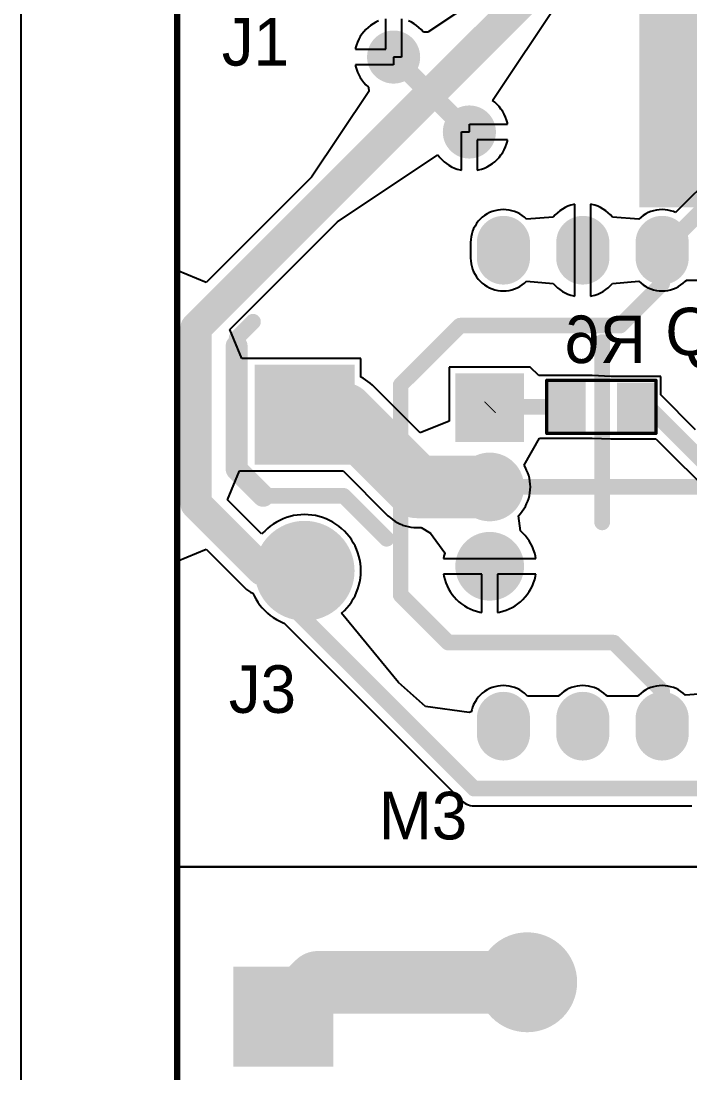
# Model space of a CAD drawing. Header units: millimetres. Extents: x 40 to 140, y 50 to 127.
# Drawn here: x 40 to 61.41, y 66.9 to 100.58 of the extents above; entities that cross this region are included whole.
import ezdxf

# ---------------------------------------------------------------- set-up
doc = ezdxf.new("R2010")
doc.units = ezdxf.units.MM
for name, color, linetype in [('BottomLayer', 5, 'Continuous'), ('BottomOverlay', 54, 'Continuous'), ('BottomPaste', 16, 'Continuous'), ('BottomSolder', 6, 'Continuous'), ('MultiLayer', 9, 'Continuous'), ('TopLayer', 1, 'Continuous'), ('TopOverlay', 2, 'Continuous'), ('TopPaste', 8, 'Continuous'), ('TopSolder', 216, 'Continuous')]:
    doc.layers.add(name, color=color, linetype=linetype)

msp = doc.modelspace()

# ---------------------------------------------------------------- linework, layer by layer
at = {"layer": 'BottomLayer'}
for p, q in [((40, 57.989), (40, 113.005)), ((45, 108), (45, 62.684)), ((45, 92.589), (45, 108)), ((55.772, 102.054), (53.023, 100.217)), ((55.085, 98.037), (57.231, 101.248)), ((51.113, 100.376), (51.04, 100.31)), ((51.19, 100.437), (51.113, 100.376)), ((51.271, 100.492), (51.19, 100.437)), ((51.357, 100.54), (51.271, 100.492)), ((51.446, 100.581), (51.357, 100.54)), ((51.675, 99.675), (51.675, 100.65)), ((52.175, 100.65), (52.175, 99.425)), ((52.493, 100.54), (52.404, 100.581)), ((52.579, 100.492), (52.493, 100.54)), ((52.66, 100.437), (52.579, 100.492)), ((52.737, 100.376), (52.66, 100.437)), ((52.81, 100.31), (52.737, 100.376)), ((50.858, 100.079), (50.81, 99.993)), ((50.913, 100.16), (50.858, 100.079)), ((50.974, 100.237), (50.913, 100.16)), ((51.04, 100.31), (50.974, 100.237)), ((52.876, 100.237), (52.81, 100.31)), ((52.886, 100.226), (52.876, 100.237)), ((53.023, 100.217), (52.886, 100.226)), ((50.709, 99.717), (50.7, 99.675)), ((50.735, 99.812), (50.709, 99.717)), ((50.769, 99.904), (50.735, 99.812)), ((50.81, 99.993), (50.769, 99.904)), ((50.7, 99.675), (51.675, 99.675)), ((52.175, 99.425), (51.925, 99.425)), ((51.925, 99.425), (51.925, 99.175)), ((51.925, 99.175), (50.7, 99.175)), ((50.7, 99.175), (50.709, 99.133)), ((50.709, 99.133), (50.735, 99.038)), ((50.735, 99.038), (50.769, 98.946)), ((50.769, 98.946), (50.81, 98.857)), ((50.81, 98.857), (50.858, 98.771)), ((50.858, 98.771), (50.913, 98.69)), ((50.913, 98.69), (50.974, 98.613)), ((50.974, 98.613), (51.04, 98.54)), ((51.04, 98.54), (51.113, 98.474)), ((51.113, 98.474), (51.124, 98.464)), ((51.124, 98.464), (51.133, 98.327)), ((51.133, 98.327), (49.296, 95.578)), ((55.162, 97.976), (55.085, 98.037)), ((55.235, 97.91), (55.162, 97.976)), ((55.301, 97.837), (55.235, 97.91)), ((55.362, 97.76), (55.301, 97.837)), ((55.417, 97.679), (55.362, 97.76)), ((55.465, 97.593), (55.417, 97.679)), ((55.506, 97.504), (55.465, 97.593)), ((55.54, 97.412), (55.506, 97.504)), ((55.566, 97.317), (55.54, 97.412)), ((54.1, 95.8), (54.1, 97.025)), ((54.1, 97.025), (54.35, 97.025)), ((54.35, 97.025), (54.35, 97.275)), ((54.35, 97.275), (55.575, 97.275)), ((55.575, 97.275), (55.566, 97.317)), ((55.575, 96.775), (54.6, 96.775)), ((54.6, 96.775), (54.6, 95.8)), ((55.54, 96.638), (55.566, 96.733)), ((55.566, 96.733), (55.575, 96.775)), ((55.362, 96.29), (55.417, 96.371)), ((55.417, 96.371), (55.465, 96.457)), ((55.465, 96.457), (55.506, 96.546)), ((55.506, 96.546), (55.54, 96.638)), ((50.127, 94.144), (53.338, 96.29)), ((53.338, 96.29), (53.399, 96.213)), ((53.399, 96.213), (53.465, 96.14)), ((53.465, 96.14), (53.538, 96.074)), ((53.538, 96.074), (53.615, 96.013)), ((53.615, 96.013), (53.696, 95.958)), ((55.004, 95.958), (55.085, 96.013)), ((55.085, 96.013), (55.162, 96.074)), ((55.162, 96.074), (55.235, 96.14)), ((55.235, 96.14), (55.301, 96.213)), ((55.301, 96.213), (55.362, 96.29)), ((62.79, 96.29), (60.95, 94.449)), ((53.696, 95.958), (53.782, 95.91)), ((53.782, 95.91), (53.871, 95.869)), ((53.871, 95.869), (53.963, 95.835)), ((53.963, 95.835), (54.058, 95.809)), ((54.058, 95.809), (54.1, 95.8)), ((54.6, 95.8), (54.642, 95.809)), ((54.642, 95.809), (54.737, 95.835)), ((54.737, 95.835), (54.829, 95.869)), ((54.829, 95.869), (54.918, 95.91)), ((54.918, 95.91), (55.004, 95.958)), ((49.296, 95.578), (45.924, 92.207)), ((57.501, 94.646), (57.412, 94.605)), ((57.593, 94.68), (57.501, 94.646)), ((57.688, 94.706), (57.593, 94.68)), ((57.73, 94.715), (57.688, 94.706)), ((57.73, 93.24), (57.73, 94.715)), ((58.272, 94.706), (58.23, 94.715)), ((58.23, 94.715), (58.23, 93.24)), ((58.367, 94.68), (58.272, 94.706)), ((58.459, 94.646), (58.367, 94.68)), ((58.548, 94.605), (58.459, 94.646)), ((54.837, 94.351), (54.764, 94.295)), ((54.915, 94.4), (54.837, 94.351)), ((54.996, 94.443), (54.915, 94.4)), ((55.081, 94.478), (54.996, 94.443)), ((55.168, 94.505), (55.081, 94.478)), ((55.257, 94.525), (55.168, 94.505)), ((55.348, 94.537), (55.257, 94.525)), ((55.44, 94.541), (55.348, 94.537)), ((55.532, 94.537), (55.44, 94.541)), ((55.623, 94.525), (55.532, 94.537)), ((55.712, 94.505), (55.623, 94.525)), ((55.799, 94.478), (55.712, 94.505)), ((55.884, 94.443), (55.799, 94.478)), ((55.965, 94.4), (55.884, 94.443)), ((56.043, 94.351), (55.965, 94.4)), ((56.116, 94.295), (56.043, 94.351)), ((57.095, 94.375), (57.029, 94.302)), ((57.168, 94.441), (57.095, 94.375)), ((57.245, 94.502), (57.168, 94.441)), ((57.326, 94.557), (57.245, 94.502)), ((57.412, 94.605), (57.326, 94.557)), ((58.634, 94.557), (58.548, 94.605)), ((58.715, 94.502), (58.634, 94.557)), ((58.792, 94.441), (58.715, 94.502)), ((58.865, 94.375), (58.792, 94.441)), ((58.931, 94.302), (58.865, 94.375)), ((59.917, 94.351), (59.844, 94.295)), ((59.995, 94.4), (59.917, 94.351)), ((60.076, 94.443), (59.995, 94.4)), ((60.161, 94.478), (60.076, 94.443)), ((60.248, 94.505), (60.161, 94.478)), ((60.337, 94.525), (60.248, 94.505)), ((60.428, 94.537), (60.337, 94.525)), ((60.52, 94.541), (60.428, 94.537)), ((60.612, 94.537), (60.52, 94.541)), ((60.703, 94.525), (60.612, 94.537)), ((60.792, 94.505), (60.703, 94.525)), ((60.879, 94.478), (60.792, 94.505)), ((60.95, 94.449), (60.879, 94.478)), ((46.682, 90.699), (50.127, 94.144)), ((54.53, 94.015), (54.487, 93.934)), ((54.579, 94.093), (54.53, 94.015)), ((54.635, 94.166), (54.579, 94.093)), ((54.697, 94.233), (54.635, 94.166)), ((54.764, 94.295), (54.697, 94.233)), ((56.183, 94.233), (56.116, 94.295)), ((57.029, 94.302), (56.183, 94.233)), ((56.183, 94.233), (56.183, 94.233)), ((56.183, 94.233), (56.183, 94.233)), ((59.777, 94.233), (58.931, 94.302)), ((59.844, 94.295), (59.777, 94.233)), ((59.777, 94.233), (59.777, 94.233)), ((54.405, 93.673), (54.393, 93.582)), ((54.425, 93.762), (54.405, 93.673)), ((54.452, 93.849), (54.425, 93.762)), ((54.487, 93.934), (54.452, 93.849)), ((54.393, 93.582), (54.389, 93.49)), ((54.389, 93.49), (54.389, 92.99)), ((54.389, 92.99), (54.393, 92.898)), ((57.73, 91.765), (57.73, 93.24)), ((58.23, 93.24), (58.23, 91.765)), ((54.393, 92.898), (54.405, 92.807)), ((54.405, 92.807), (54.425, 92.718)), ((54.425, 92.718), (54.452, 92.631)), ((54.452, 92.631), (54.487, 92.546)), ((45.924, 92.207), (45, 92.589)), ((54.487, 92.546), (54.53, 92.464)), ((54.53, 92.464), (54.579, 92.387)), ((54.579, 92.387), (54.635, 92.314)), ((54.635, 92.314), (54.697, 92.247)), ((54.697, 92.247), (54.764, 92.185)), ((54.764, 92.185), (54.837, 92.129)), ((54.837, 92.129), (54.915, 92.08)), ((54.915, 92.08), (54.996, 92.037)), ((54.996, 92.037), (55.081, 92.002)), ((55.081, 92.002), (55.168, 91.975)), ((55.168, 91.975), (55.257, 91.955)), ((55.257, 91.955), (55.348, 91.943)), ((55.532, 91.943), (55.623, 91.955)), ((55.623, 91.955), (55.712, 91.975)), ((55.712, 91.975), (55.799, 92.002)), ((55.799, 92.002), (55.884, 92.037)), ((55.884, 92.037), (55.965, 92.08)), ((55.965, 92.08), (56.043, 92.129)), ((56.043, 92.129), (56.116, 92.185)), ((56.116, 92.185), (56.183, 92.247)), ((56.183, 92.247), (56.183, 92.247)), ((56.183, 92.247), (56.183, 92.247)), ((56.183, 92.247), (57.029, 92.178)), ((57.029, 92.178), (57.095, 92.105)), ((57.095, 92.105), (57.168, 92.039)), ((57.168, 92.039), (57.245, 91.978)), ((57.245, 91.978), (57.326, 91.923)), ((58.634, 91.923), (58.715, 91.978)), ((58.715, 91.978), (58.792, 92.039)), ((58.792, 92.039), (58.865, 92.105)), ((58.865, 92.105), (58.931, 92.178)), ((58.931, 92.178), (59.777, 92.247)), ((59.777, 92.247), (59.777, 92.247)), ((59.777, 92.247), (59.777, 92.247)), ((59.777, 92.247), (59.844, 92.185)), ((59.844, 92.185), (59.917, 92.129)), ((59.917, 92.129), (59.995, 92.08)), ((59.995, 92.08), (60.076, 92.037)), ((60.076, 92.037), (60.161, 92.002)), ((60.161, 92.002), (60.248, 91.975)), ((60.248, 91.975), (60.337, 91.955)), ((60.337, 91.955), (60.428, 91.943)), ((60.612, 91.943), (60.703, 91.955)), ((60.703, 91.955), (60.792, 91.975)), ((60.792, 91.975), (60.879, 92.002)), ((60.879, 92.002), (60.964, 92.037)), ((60.964, 92.037), (61.045, 92.08)), ((61.045, 92.08), (61.123, 92.129)), ((61.123, 92.129), (61.196, 92.185)), ((61.196, 92.185), (61.263, 92.247)), ((61.263, 92.247), (61.29, 92.276)), ((61.29, 92.276), (62.29, 92.276)), ((55.348, 91.943), (55.44, 91.939)), ((55.44, 91.939), (55.532, 91.943)), ((57.326, 91.923), (57.412, 91.875)), ((57.412, 91.875), (57.501, 91.834)), ((57.501, 91.834), (57.593, 91.8)), ((57.593, 91.8), (57.688, 91.774)), ((57.688, 91.774), (57.73, 91.765)), ((58.23, 91.765), (58.272, 91.774)), ((58.272, 91.774), (58.367, 91.8)), ((58.367, 91.8), (58.459, 91.834)), ((58.459, 91.834), (58.548, 91.875)), ((58.548, 91.875), (58.634, 91.923)), ((60.428, 91.943), (60.52, 91.939)), ((60.52, 91.939), (60.612, 91.943)), ((47.064, 89.775), (46.682, 90.699)), ((47.275, 89.775), (47.064, 89.775)), ((50.875, 89.775), (47.275, 89.775)), ((47.275, 89.775), (47.275, 89.775)), ((50.875, 89.178), (50.875, 89.775)), ((56.3, 89.5), (53.7, 89.5)), ((53.7, 89.5), (53.7, 87.771)), ((56.575, 89.225), (56.3, 89.5)), ((56.3, 89.5), (56.3, 89.5)), ((50.948, 89.142), (50.875, 89.178)), ((51.028, 89.094), (50.948, 89.142)), ((51.105, 89.041), (51.028, 89.094)), ((51.177, 88.983), (51.105, 89.041)), ((51.245, 88.92), (51.177, 88.983)), ((52.776, 87.389), (51.245, 88.92)), ((56.675, 89.225), (56.575, 89.225)), ((58.168, 89.225), (56.675, 89.225)), ((56.675, 89.225), (56.675, 89.225)), ((58.275, 89.225), (58.168, 89.225)), ((58.168, 89.225), (58.168, 89.225)), ((58.168, 89.225), (58.168, 89.225)), ((58.875, 89.2), (58.275, 89.225)), ((58.982, 89.2), (58.875, 89.2)), ((58.875, 89.2), (58.875, 89.2)), ((60.475, 89.2), (58.982, 89.2)), ((58.982, 89.2), (58.982, 89.2)), ((58.982, 89.2), (58.982, 89.2)), ((60.475, 88.604), (60.475, 89.2)), ((61.59, 87.489), (60.475, 88.604)), ((53.7, 87.771), (52.776, 87.389)), ((56.099, 86.356), (56.593, 87.225)), ((56.593, 87.225), (56.675, 87.225)), ((56.675, 87.225), (56.675, 87.225)), ((56.675, 87.225), (58.168, 87.225)), ((58.168, 87.225), (58.168, 87.225)), ((58.168, 87.225), (58.168, 87.225)), ((58.168, 87.225), (58.275, 87.225)), ((58.275, 87.225), (58.275, 87.225)), ((58.275, 87.225), (58.875, 87.2)), ((58.875, 87.2), (58.982, 87.2)), ((58.982, 87.2), (58.982, 87.2)), ((58.982, 87.2), (58.982, 87.2)), ((58.982, 87.2), (60.321, 87.2)), ((60.321, 87.2), (64.162, 83.359)), ((56.142, 86.283), (56.099, 86.356)), ((56.183, 86.2), (56.142, 86.283)), ((46.607, 85.251), (46.989, 86.175)), ((46.989, 86.175), (47.275, 86.175)), ((47.275, 86.175), (47.275, 86.175)), ((47.275, 86.175), (50.31, 86.175)), ((50.31, 86.175), (51.745, 84.74)), ((56.219, 86.115), (56.183, 86.2)), ((56.248, 86.026), (56.219, 86.115)), ((56.271, 85.937), (56.248, 86.026)), ((56.288, 85.845), (56.271, 85.937)), ((56.298, 85.753), (56.288, 85.845)), ((56.288, 85.475), (56.298, 85.567)), ((56.301, 85.66), (56.298, 85.753)), ((56.298, 85.567), (56.301, 85.66)), ((47.696, 84.161), (46.607, 85.251)), ((56.219, 85.205), (56.248, 85.294)), ((56.248, 85.294), (56.271, 85.383)), ((56.271, 85.383), (56.288, 85.475)), ((55.983, 84.808), (56.041, 84.88)), ((56.041, 84.88), (56.094, 84.957)), ((56.094, 84.957), (56.142, 85.037)), ((56.142, 85.037), (56.183, 85.12)), ((56.183, 85.12), (56.219, 85.205)), ((48.278, 84.59), (48.175, 84.535)), ((48.386, 84.639), (48.278, 84.59)), ((48.496, 84.68), (48.386, 84.639)), ((48.609, 84.715), (48.496, 84.68)), ((48.724, 84.741), (48.609, 84.715)), ((48.84, 84.761), (48.724, 84.741)), ((48.957, 84.772), (48.84, 84.761)), ((49.075, 84.776), (48.957, 84.772)), ((49.193, 84.772), (49.075, 84.776)), ((49.31, 84.761), (49.193, 84.772)), ((49.426, 84.741), (49.31, 84.761)), ((49.541, 84.715), (49.426, 84.741)), ((49.654, 84.68), (49.541, 84.715)), ((49.764, 84.639), (49.654, 84.68)), ((49.872, 84.59), (49.764, 84.639)), ((49.975, 84.535), (49.872, 84.59)), ((51.745, 84.74), (51.745, 84.74)), ((51.745, 84.74), (51.78, 84.707)), ((51.78, 84.707), (51.813, 84.677)), ((51.813, 84.677), (51.885, 84.619)), ((51.885, 84.619), (51.962, 84.566)), ((51.962, 84.566), (52.042, 84.518)), ((55.92, 84.74), (55.983, 84.808)), ((55.983, 84.254), (55.92, 84.74)), ((55.92, 84.74), (55.92, 84.74)), ((47.802, 84.248), (47.696, 84.161)), ((47.888, 84.329), (47.802, 84.248)), ((47.802, 84.248), (47.802, 84.248)), ((47.802, 84.248), (47.802, 84.248)), ((47.802, 84.248), (47.802, 84.248)), ((47.802, 84.248), (47.802, 84.248)), ((47.979, 84.404), (47.888, 84.329)), ((48.074, 84.472), (47.979, 84.404)), ((48.175, 84.535), (48.074, 84.472)), ((50.076, 84.472), (49.975, 84.535)), ((50.171, 84.404), (50.076, 84.472)), ((50.262, 84.329), (50.171, 84.404)), ((50.348, 84.248), (50.262, 84.329)), ((50.429, 84.162), (50.348, 84.248)), ((52.042, 84.518), (52.125, 84.477)), ((52.125, 84.477), (52.175, 84.456)), ((52.175, 84.456), (52.21, 84.441)), ((52.21, 84.441), (52.299, 84.412)), ((52.299, 84.412), (52.388, 84.389)), ((52.388, 84.389), (52.48, 84.372)), ((52.48, 84.372), (52.572, 84.362)), ((52.572, 84.362), (52.665, 84.359)), ((52.665, 84.359), (52.807, 84.359)), ((52.807, 84.359), (53.104, 84.183)), ((56.061, 84.181), (55.983, 84.254)), ((50.504, 84.071), (50.429, 84.162)), ((50.572, 83.976), (50.504, 84.071)), ((50.635, 83.875), (50.572, 83.976)), ((50.69, 83.772), (50.635, 83.875)), ((53.104, 84.183), (53.562, 83.548)), ((56.134, 84.103), (56.061, 84.181)), ((56.202, 84.019), (56.134, 84.103)), ((56.263, 83.931), (56.202, 84.019)), ((56.317, 83.839), (56.263, 83.931)), ((45, 83.286), (45.924, 83.668)), ((45.924, 83.668), (47.159, 82.434)), ((50.739, 83.664), (50.69, 83.772)), ((50.78, 83.554), (50.739, 83.664)), ((50.815, 83.441), (50.78, 83.554)), ((53.56, 83.543), (53.533, 83.439)), ((53.562, 83.548), (53.56, 83.543)), ((56.365, 83.744), (56.317, 83.839)), ((56.406, 83.645), (56.365, 83.744)), ((56.44, 83.543), (56.406, 83.645)), ((56.467, 83.439), (56.44, 83.543)), ((45, 73.5), (45, 83.286)), ((50.841, 83.326), (50.815, 83.441)), ((50.861, 83.21), (50.841, 83.326)), ((50.872, 83.093), (50.861, 83.21)), ((53.533, 83.439), (53.521, 83.37)), ((53.521, 83.37), (56.479, 83.37)), ((56.479, 83.37), (56.467, 83.439)), ((50.861, 82.74), (50.872, 82.857)), ((50.876, 82.975), (50.872, 83.093)), ((50.872, 82.857), (50.876, 82.975)), ((54.75, 82.87), (53.521, 82.87)), ((53.521, 82.87), (53.533, 82.801)), ((54.75, 81.641), (54.75, 82.87)), ((56.479, 82.87), (55.25, 82.87)), ((55.25, 82.87), (55.25, 81.641)), ((56.467, 82.801), (56.479, 82.87)), ((50.815, 82.509), (50.841, 82.624)), ((50.841, 82.624), (50.861, 82.74)), ((53.533, 82.801), (53.56, 82.697)), ((53.56, 82.697), (53.594, 82.595)), ((53.594, 82.595), (53.635, 82.496)), ((56.365, 82.496), (56.406, 82.595)), ((56.406, 82.595), (56.44, 82.697)), ((56.44, 82.697), (56.467, 82.801)), ((47.159, 82.434), (47.217, 82.381)), ((47.217, 82.381), (47.253, 82.354)), ((47.253, 82.354), (47.28, 82.334)), ((47.28, 82.334), (47.314, 82.314)), ((47.314, 82.314), (47.347, 82.294)), ((47.347, 82.294), (47.418, 82.26)), ((47.418, 82.26), (47.424, 82.258)), ((47.424, 82.258), (47.46, 82.178)), ((50.69, 82.178), (50.739, 82.286)), ((50.739, 82.286), (50.78, 82.396)), ((50.78, 82.396), (50.815, 82.509)), ((53.635, 82.496), (53.683, 82.401)), ((53.683, 82.401), (53.737, 82.309)), ((53.737, 82.309), (53.798, 82.221)), ((53.798, 82.221), (53.866, 82.137)), ((56.134, 82.137), (56.202, 82.221)), ((56.202, 82.221), (56.263, 82.309)), ((56.263, 82.309), (56.317, 82.401)), ((56.317, 82.401), (56.365, 82.496)), ((47.46, 82.178), (47.515, 82.075)), ((47.515, 82.075), (47.578, 81.974)), ((47.578, 81.974), (47.646, 81.879)), ((47.646, 81.879), (47.721, 81.788)), ((50.429, 81.788), (50.504, 81.879)), ((50.504, 81.879), (50.572, 81.974)), ((50.572, 81.974), (50.635, 82.075)), ((50.635, 82.075), (50.69, 82.178)), ((53.866, 82.137), (53.939, 82.059)), ((53.939, 82.059), (54.017, 81.986)), ((54.017, 81.986), (54.101, 81.918)), ((54.101, 81.918), (54.189, 81.857)), ((54.189, 81.857), (54.281, 81.803)), ((55.719, 81.803), (55.811, 81.857)), ((55.811, 81.857), (55.899, 81.918)), ((55.899, 81.918), (55.983, 81.986)), ((55.983, 81.986), (56.061, 82.059)), ((56.061, 82.059), (56.134, 82.137)), ((47.721, 81.788), (47.802, 81.702)), ((47.802, 81.702), (47.888, 81.621)), ((47.888, 81.621), (47.979, 81.546)), ((47.979, 81.546), (48.074, 81.478)), ((50.262, 81.621), (50.348, 81.702)), ((52.083, 79.403), (50.262, 81.621)), ((50.348, 81.702), (50.429, 81.788)), ((50.348, 81.702), (50.348, 81.702)), ((50.348, 81.702), (50.348, 81.702)), ((54.281, 81.803), (54.376, 81.755)), ((54.376, 81.755), (54.475, 81.714)), ((54.475, 81.714), (54.577, 81.68)), ((54.577, 81.68), (54.681, 81.653)), ((54.681, 81.653), (54.75, 81.641)), ((55.25, 81.641), (55.319, 81.653)), ((55.319, 81.653), (55.423, 81.68)), ((55.423, 81.68), (55.525, 81.714)), ((55.525, 81.714), (55.624, 81.755)), ((55.624, 81.755), (55.719, 81.803)), ((48.074, 81.478), (48.175, 81.415)), ((48.175, 81.415), (48.278, 81.36)), ((48.278, 81.36), (48.386, 81.311)), ((48.386, 81.311), (48.424, 81.297)), ((48.424, 81.297), (54.11, 75.61)), ((52.942, 78.625), (52.083, 79.403)), ((54.915, 79.16), (54.837, 79.111)), ((54.996, 79.203), (54.915, 79.16)), ((55.081, 79.238), (54.996, 79.203)), ((55.168, 79.265), (55.081, 79.238)), ((55.257, 79.285), (55.168, 79.265)), ((55.348, 79.297), (55.257, 79.285)), ((55.44, 79.301), (55.348, 79.297)), ((55.532, 79.297), (55.44, 79.301)), ((55.623, 79.285), (55.532, 79.297)), ((55.712, 79.265), (55.623, 79.285)), ((55.799, 79.238), (55.712, 79.265)), ((55.884, 79.203), (55.799, 79.238)), ((55.965, 79.16), (55.884, 79.203)), ((56.043, 79.111), (55.965, 79.16)), ((57.455, 79.16), (57.377, 79.111)), ((57.536, 79.203), (57.455, 79.16)), ((57.621, 79.238), (57.536, 79.203)), ((57.708, 79.265), (57.621, 79.238)), ((57.797, 79.285), (57.708, 79.265)), ((57.888, 79.297), (57.797, 79.285)), ((57.98, 79.301), (57.888, 79.297)), ((58.072, 79.297), (57.98, 79.301)), ((58.163, 79.285), (58.072, 79.297)), ((58.252, 79.265), (58.163, 79.285)), ((58.339, 79.238), (58.252, 79.265)), ((58.424, 79.203), (58.339, 79.238)), ((58.505, 79.16), (58.424, 79.203)), ((58.583, 79.111), (58.505, 79.16)), ((59.995, 79.16), (59.917, 79.111)), ((60.076, 79.203), (59.995, 79.16)), ((60.161, 79.238), (60.076, 79.203)), ((60.248, 79.265), (60.161, 79.238)), ((60.337, 79.285), (60.248, 79.265)), ((60.428, 79.297), (60.337, 79.285)), ((60.52, 79.301), (60.428, 79.297)), ((60.612, 79.297), (60.52, 79.301)), ((60.703, 79.285), (60.612, 79.297)), ((60.792, 79.265), (60.703, 79.285)), ((60.879, 79.238), (60.792, 79.265)), ((60.964, 79.203), (60.879, 79.238)), ((61.045, 79.16), (60.964, 79.203)), ((61.123, 79.111), (61.045, 79.16)), ((54.579, 78.853), (54.53, 78.775)), ((54.635, 78.926), (54.579, 78.853)), ((54.697, 78.993), (54.635, 78.926)), ((54.764, 79.055), (54.697, 78.993)), ((54.837, 79.111), (54.764, 79.055)), ((56.116, 79.055), (56.043, 79.111)), ((56.183, 78.993), (56.116, 79.055)), ((56.21, 78.964), (56.183, 78.993)), ((57.21, 78.964), (56.21, 78.964)), ((57.237, 78.993), (57.21, 78.964)), ((57.304, 79.055), (57.237, 78.993)), ((57.377, 79.111), (57.304, 79.055)), ((58.656, 79.055), (58.583, 79.111)), ((58.723, 78.993), (58.656, 79.055)), ((58.75, 78.964), (58.723, 78.993)), ((59.75, 78.964), (58.75, 78.964)), ((59.777, 78.993), (59.75, 78.964)), ((59.844, 79.055), (59.777, 78.993)), ((59.917, 79.111), (59.844, 79.055)), ((61.196, 79.055), (61.123, 79.111)), ((61.263, 78.993), (61.196, 79.055)), ((62.109, 79.062), (61.263, 78.993)), ((61.263, 78.993), (61.263, 78.993)), ((61.263, 78.993), (61.263, 78.993)), ((54.346, 78.44), (52.942, 78.625)), ((54.425, 78.522), (54.411, 78.461)), ((54.452, 78.609), (54.425, 78.522)), ((54.487, 78.694), (54.452, 78.609)), ((54.53, 78.775), (54.487, 78.694)), ((54.411, 78.461), (54.346, 78.44)), ((54.11, 75.61), (54.157, 75.569)), ((54.157, 75.569), (54.157, 75.569)), ((54.157, 75.569), (54.157, 75.569)), ((54.157, 75.569), (54.157, 75.569)), ((54.157, 75.569), (54.157, 75.569)), ((54.157, 75.569), (54.157, 75.569)), ((54.157, 75.569), (54.157, 75.569)), ((54.157, 75.569), (54.157, 75.569)), ((54.157, 75.569), (54.157, 75.569)), ((54.157, 75.569), (54.157, 75.569)), ((54.157, 75.569), (54.157, 75.569)), ((54.157, 75.569), (54.157, 75.569)), ((54.157, 75.569), (54.207, 75.534)), ((54.207, 75.534), (54.261, 75.504)), ((54.261, 75.504), (54.261, 75.504)), ((54.261, 75.504), (54.261, 75.504)), ((54.261, 75.504), (54.261, 75.504)), ((54.261, 75.504), (54.261, 75.504)), ((54.261, 75.504), (54.261, 75.504)), ((54.261, 75.504), (54.261, 75.504)), ((54.261, 75.504), (54.261, 75.504)), ((54.261, 75.504), (54.261, 75.504)), ((54.261, 75.504), (54.261, 75.504)), ((54.261, 75.504), (54.261, 75.504)), ((54.261, 75.504), (54.261, 75.504)), ((54.261, 75.504), (54.318, 75.48)), ((54.318, 75.48), (54.377, 75.463)), ((54.377, 75.463), (54.438, 75.453)), ((54.438, 75.453), (54.438, 75.453)), ((54.438, 75.453), (54.438, 75.453)), ((54.438, 75.453), (54.438, 75.453)), ((54.438, 75.453), (54.438, 75.453)), ((54.438, 75.453), (54.438, 75.453)), ((54.438, 75.453), (54.5, 75.449)), ((54.5, 75.449), (61.472, 75.449)), ((45, 60.5), (45, 73.5)), ((45, 73.5), (62.825, 73.5)), ((45.707, 73.5), (45, 73.5)), ((45, 73.5), (45, 73.5)), ((62.114, 73.5), (45.707, 73.5)), ((45.707, 73.5), (45.707, 73.5)), ((45.707, 73.5), (45.707, 73.5))]:
    msp.add_line(p, q, dxfattribs=at)
for points, const_width in [([(45.6, 90.75), (61.725, 106.875)], 1), ([(60.52, 93.24), (63.18, 95.9)], 0.5), ([(55.44, 92.99), (55.44, 93.49)], 1.5), ([(57.98, 92.99), (57.98, 93.49)], 1.5), ([(60.52, 92.99), (60.52, 93.49)], 1.5), ([(45.6, 85.125), (45.6, 90.75)], 1), ([(46.9, 90.425), (47.425, 90.95)], 0.5), ([(46.9, 90.175), (46.9, 90.425)], 0.5), ([(46.9, 86.225), (46.9, 90.175)], 0.7), ([(58.6, 84.525), (58.6, 90.3)], 0.5), ([(49.275, 88), (50.325, 88)], 2), ([(50.325, 88), (52.665, 85.66)], 2), ([(59.887, 88.413), (68.14, 80.16)], 0.5), ([(55, 88.2), (55.025, 88.225)], 0.5), ([(55.025, 88.225), (57.475, 88.225)], 0.5), ([(46.9, 86.225), (47.75, 85.375)], 0.7), ([(52.665, 85.66), (55, 85.66)], 2), ([(45.6, 85.125), (47.725, 83)], 1), ([(47.75, 85.375), (50.325, 85.375)], 0.5), ([(50.325, 85.375), (51.7, 84)], 0.5), ([(47.725, 83), (48.5, 83)], 1), ([(48.5, 82), (54.5, 76)], 0.5), ([(55.44, 77.75), (55.44, 78.25)], 1.5), ([(57.98, 77.75), (57.98, 78.25)], 1.5), ([(60.52, 77.75), (60.52, 78.25)], 1.5), ([(54.5, 76), (61.7, 76)], 0.5), ([(55.625, 70.975), (56.4, 70.2)], 0.5), ([(48.4, 68.7), (49.5, 69.8)], 2), ([(49.5, 69.8), (56.2, 69.8)], 2)]:
    msp.add_lwpolyline(points, dxfattribs=dict(at, const_width=const_width))
for points, const_width in [([(51.55, 99.425, 1), (52.3, 99.425, 1)], 0.75), ([(53.975, 97.025, 1), (54.725, 97.025, 1)], 0.75), ([(55.065, 93.49, 1), (55.815, 93.49, 1)], 0.75), ([(57.605, 93.49, 1), (58.355, 93.49, 1)], 0.75), ([(60.145, 93.49, 1), (60.895, 93.49, 1)], 0.75), ([(55.065, 92.99, 1), (55.815, 92.99, 1)], 0.75), ([(57.605, 92.99, 1), (58.355, 92.99, 1)], 0.75), ([(60.145, 92.99, 1), (60.895, 92.99, 1)], 0.75), ([(60.395, 93.24, 1), (60.645, 93.24, 1)], 0.25), ([(45.35, 90.75, 1), (45.85, 90.75, 1)], 0.5), ([(45.35, 90.75, 1), (45.85, 90.75, 1)], 0.5), ([(47.3, 90.95, 1), (47.55, 90.95, 1)], 0.25), ([(46.775, 90.425, 1), (47.025, 90.425, 1)], 0.25), ([(46.775, 90.425, 1), (47.025, 90.425, 1)], 0.25), ([(46.725, 90.175, 1), (47.075, 90.175, 1)], 0.35), ([(46.775, 90.175, 1), (47.025, 90.175, 1)], 0.25), ([(58.475, 90.3, 1), (58.725, 90.3, 1)], 0.25), ([(48.775, 88, 1), (49.775, 88, 1)], 1), ([(49.825, 88, 1), (50.825, 88, 1)], 1), ([(49.825, 88, 1), (50.825, 88, 1)], 1), ([(59.762, 88.413, 1), (60.012, 88.413, 1)], 0.25), ([(54.875, 88.2, 1), (55.125, 88.2, 1)], 0.25), ([(54.9, 88.225, 1), (55.15, 88.225, 1)], 0.25), ([(54.9, 88.225, 1), (55.15, 88.225, 1)], 0.25), ([(57.35, 88.225, 1), (57.6, 88.225, 1)], 0.25), ([(46.725, 86.225, 1), (47.075, 86.225, 1)], 0.35), ([(46.725, 86.225, 1), (47.075, 86.225, 1)], 0.35), ([(52.165, 85.66, 1), (53.165, 85.66, 1)], 1), ([(52.165, 85.66, 1), (53.165, 85.66, 1)], 1), ([(54.5, 85.66, 1), (55.5, 85.66, 1)], 1), ([(54.5, 85.66, 1), (55.5, 85.66, 1)], 1), ([(45.35, 85.125, 1), (45.85, 85.125, 1)], 0.5), ([(45.35, 85.125, 1), (45.85, 85.125, 1)], 0.5), ([(47.575, 85.375, 1), (47.925, 85.375, 1)], 0.35), ([(47.625, 85.375, 1), (47.875, 85.375, 1)], 0.25), ([(50.2, 85.375, 1), (50.45, 85.375, 1)], 0.25), ([(50.2, 85.375, 1), (50.45, 85.375, 1)], 0.25), ([(58.475, 84.525, 1), (58.725, 84.525, 1)], 0.25), ([(48.325, 82.975, 1), (49.825, 82.975, 1)], 1.5), ([(51.575, 84, 1), (51.825, 84, 1)], 0.25), ([(54.5, 83.12, 1), (55.5, 83.12, 1)], 1), ([(47.475, 83, 1), (47.975, 83, 1)], 0.5), ([(47.475, 83, 1), (47.975, 83, 1)], 0.5), ([(48.25, 83, 1), (48.75, 83, 1)], 0.5), ([(48.375, 82, 1), (48.625, 82, 1)], 0.25), ([(55.065, 78.25, 1), (55.815, 78.25, 1)], 0.75), ([(57.605, 78.25, 1), (58.355, 78.25, 1)], 0.75), ([(60.145, 78.25, 1), (60.895, 78.25, 1)], 0.75), ([(55.065, 77.75, 1), (55.815, 77.75, 1)], 0.75), ([(57.605, 77.75, 1), (58.355, 77.75, 1)], 0.75), ([(60.145, 77.75, 1), (60.895, 77.75, 1)], 0.75), ([(54.375, 76, 1), (54.625, 76, 1)], 0.25), ([(54.375, 76, 1), (54.625, 76, 1)], 0.25), ([(55.45, 69.8, 1), (56.95, 69.8, 1)], 1.5), ([(55.5, 70.975, 1), (55.75, 70.975, 1)], 0.25), ([(49, 69.8, 1), (50, 69.8, 1)], 1), ([(49, 69.8, 1), (50, 69.8, 1)], 1), ([(55.7, 69.8, 1), (56.7, 69.8, 1)], 1), ([(56.275, 70.2, 1), (56.525, 70.2, 1)], 0.25), ([(47.9, 68.7, 1), (48.9, 68.7, 1)], 1)]:
    msp.add_lwpolyline(points, format="xyb", close=True, dxfattribs=dict(at, const_width=const_width))
for points in [[(47.575, 89.475), (47.575, 86.475), (50.575, 89.475), (50.575, 86.475)], [(56, 89.2), (54, 89.2), (56, 87.2), (54, 87.2)], [(57.975, 88.925), (56.975, 88.925), (57.975, 87.525), (56.975, 87.525)], [(60.175, 88.9), (59.175, 88.9), (60.175, 87.5), (59.175, 87.5)], [(46.9, 70.2), (46.9, 67.2), (49.9, 70.2), (49.9, 67.2)]]:
    msp.add_solid(points, dxfattribs=at)
at = {"layer": 'BottomOverlay', "const_width": 0.1}
for points in [[(56.825, 87.375), (56.825, 89.075)], [(56.825, 89.075), (60.325, 89.075)], [(60.325, 88.137), (60.325, 89.075)], [(60.325, 87.375), (60.325, 88.137)], [(56.825, 87.375), (60.325, 87.375)]]:
    msp.add_lwpolyline(points, dxfattribs=at)
at = {"layer": 'BottomOverlay', "const_width": 0.05}
for points in [[(56.8, 89.075, 1), (56.85, 89.075, 1)], [(56.8, 89.075, 1), (56.85, 89.075, 1)], [(60.3, 89.075, 1), (60.35, 89.075, 1)], [(60.3, 89.075, 1), (60.35, 89.075, 1)], [(60.3, 88.137, 1), (60.35, 88.137, 1)], [(60.3, 88.137, 1), (60.35, 88.137, 1)], [(56.8, 87.375, 1), (56.85, 87.375, 1)], [(56.8, 87.375, 1), (56.85, 87.375, 1)], [(60.3, 87.375, 1), (60.35, 87.375, 1)], [(60.3, 87.375, 1), (60.35, 87.375, 1)]]:
    msp.add_lwpolyline(points, format="xyb", close=True, dxfattribs=at)
at = {"layer": 'BottomPaste'}
for points in [[(57.975, 88.925), (56.975, 88.925), (57.975, 87.525), (56.975, 87.525)], [(60.175, 88.9), (59.175, 88.9), (60.175, 87.5), (59.175, 87.5)]]:
    msp.add_solid(points, dxfattribs=at)
at = {"layer": 'BottomSolder'}
for points, const_width in [([(51.5, 99.425, 1), (52.35, 99.425, 1)], 0.85), ([(53.925, 97.025, 1), (54.775, 97.025, 1)], 0.85), ([(55.015, 93.49, 1), (55.865, 93.49, 1)], 0.85), ([(57.555, 93.49, 1), (58.405, 93.49, 1)], 0.85), ([(60.095, 93.49, 1), (60.945, 93.49, 1)], 0.85), ([(55.015, 92.99, 1), (55.865, 92.99, 1)], 0.85), ([(57.555, 92.99, 1), (58.405, 92.99, 1)], 0.85), ([(60.095, 92.99, 1), (60.945, 92.99, 1)], 0.85), ([(54.45, 85.66, 1), (55.55, 85.66, 1)], 1.1), ([(48.275, 82.975, 1), (49.875, 82.975, 1)], 1.6), ([(54.45, 83.12, 1), (55.55, 83.12, 1)], 1.1), ([(55.015, 78.25, 1), (55.865, 78.25, 1)], 0.85), ([(57.555, 78.25, 1), (58.405, 78.25, 1)], 0.85), ([(60.095, 78.25, 1), (60.945, 78.25, 1)], 0.85), ([(55.015, 77.75, 1), (55.865, 77.75, 1)], 0.85), ([(57.555, 77.75, 1), (58.405, 77.75, 1)], 0.85), ([(60.095, 77.75, 1), (60.945, 77.75, 1)], 0.85), ([(55.4, 69.8, 1), (57, 69.8, 1)], 1.6)]:
    msp.add_lwpolyline(points, format="xyb", close=True, dxfattribs=dict(at, const_width=const_width))
at = {"layer": 'BottomSolder', "const_width": 1.7}
for points in [[(55.44, 92.99), (55.44, 93.49)], [(57.98, 92.99), (57.98, 93.49)], [(60.52, 92.99), (60.52, 93.49)], [(55.44, 77.75), (55.44, 78.25)], [(57.98, 77.75), (57.98, 78.25)], [(60.52, 77.75), (60.52, 78.25)]]:
    msp.add_lwpolyline(points, dxfattribs=at)
at = {"layer": 'BottomSolder'}
for points in [[(47.475, 89.575), (47.475, 86.375), (50.675, 89.575), (50.675, 86.375)], [(56.1, 89.3), (53.9, 89.3), (56.1, 87.1), (53.9, 87.1)], [(58.075, 89.025), (56.875, 89.025), (58.075, 87.425), (56.875, 87.425)], [(60.275, 89), (59.075, 89), (60.275, 87.4), (59.075, 87.4)], [(46.8, 70.3), (46.8, 67.1), (50, 70.3), (50, 67.1)]]:
    msp.add_solid(points, dxfattribs=at)
at = {"layer": 'MultiLayer', "const_width": 0.75}
for points in [[(51.55, 99.425, 1), (52.3, 99.425, 1)], [(53.975, 97.025, 1), (54.725, 97.025, 1)]]:
    msp.add_lwpolyline(points, format="xyb", close=True, dxfattribs=at)
at = {"layer": 'TopLayer'}
for points, const_width in [([(51.55, 99.425, 1), (52.3, 99.425, 1)], 0.75), ([(51.775, 99.425, 1), (52.075, 99.425, 1)], 0.3), ([(53.975, 97.025, 1), (54.725, 97.025, 1)], 0.75), ([(54.2, 97, 1), (54.5, 97, 1)], 0.3), ([(55.065, 93.49, 1), (55.815, 93.49, 1)], 0.75), ([(57.605, 93.49, 1), (58.355, 93.49, 1)], 0.75), ([(60.145, 93.49, 1), (60.895, 93.49, 1)], 0.75), ([(55.065, 92.99, 1), (55.815, 92.99, 1)], 0.75), ([(57.605, 92.99, 1), (58.355, 92.99, 1)], 0.75), ([(60.145, 92.99, 1), (60.895, 92.99, 1)], 0.75), ([(60.395, 93.24, 1), (60.645, 93.24, 1)], 0.25), ([(60.395, 92.17, 1), (60.645, 92.17, 1)], 0.25), ([(60.395, 92.17, 1), (60.645, 92.17, 1)], 0.25), ([(53.925, 90.825, 1), (54.175, 90.825, 1)], 0.25), ([(53.925, 90.825, 1), (54.175, 90.825, 1)], 0.25), ([(59.05, 90.825, 1), (59.3, 90.825, 1)], 0.25), ([(59.05, 90.825, 1), (59.3, 90.825, 1)], 0.25), ([(52.025, 88.925, 1), (52.275, 88.925, 1)], 0.25), ([(52.025, 88.925, 1), (52.275, 88.925, 1)], 0.25), ([(54.5, 85.66, 1), (55.5, 85.66, 1)], 1), ([(54.875, 85.66, 1), (55.125, 85.66, 1)], 0.25), ([(48.325, 82.975, 1), (49.825, 82.975, 1)], 1.5), ([(54.5, 83.12, 1), (55.5, 83.12, 1)], 1), ([(52.025, 82.2, 1), (52.275, 82.2, 1)], 0.25), ([(52.025, 82.2, 1), (52.275, 82.2, 1)], 0.25), ([(53.55, 80.675, 1), (53.8, 80.675, 1)], 0.25), ([(53.55, 80.675, 1), (53.8, 80.675, 1)], 0.25), ([(58.85, 80.675, 1), (59.1, 80.675, 1)], 0.25), ([(58.85, 80.675, 1), (59.1, 80.675, 1)], 0.25), ([(60.395, 79.13, 1), (60.645, 79.13, 1)], 0.25), ([(60.395, 79.13, 1), (60.645, 79.13, 1)], 0.25), ([(55.065, 78.25, 1), (55.815, 78.25, 1)], 0.75), ([(57.605, 78.25, 1), (58.355, 78.25, 1)], 0.75), ([(60.145, 78.25, 1), (60.895, 78.25, 1)], 0.75), ([(55.065, 77.75, 1), (55.815, 77.75, 1)], 0.75), ([(57.605, 77.75, 1), (58.355, 77.75, 1)], 0.75), ([(60.145, 77.75, 1), (60.895, 77.75, 1)], 0.75), ([(60.395, 78, 1), (60.645, 78, 1)], 0.25), ([(55.45, 69.8, 1), (56.95, 69.8, 1)], 1.5)]:
    msp.add_lwpolyline(points, format="xyb", close=True, dxfattribs=dict(at, const_width=const_width))
for points, const_width in [([(51.925, 99.425), (54.35, 97)], 0.6), ([(55.44, 92.99), (55.44, 93.49)], 1.5), ([(57.98, 92.99), (57.98, 93.49)], 1.5), ([(60.52, 92.99), (60.52, 93.49)], 1.5), ([(60.52, 92.17), (60.52, 93.24)], 0.5), ([(59.175, 90.825), (60.52, 92.17)], 0.5), ([(52.15, 88.925), (54.05, 90.825)], 0.5), ([(54.05, 90.825), (59.175, 90.825)], 0.5), ([(52.15, 82.2), (52.15, 88.925)], 0.5), ([(55, 85.66), (70.24, 85.66)], 0.5), ([(52.15, 82.2), (53.675, 80.675)], 0.5), ([(53.675, 80.675), (58.975, 80.675)], 0.5), ([(58.975, 80.675), (60.52, 79.13)], 0.5), ([(60.52, 78), (60.52, 79.13)], 0.5), ([(55.44, 77.75), (55.44, 78.25)], 1.5), ([(57.98, 77.75), (57.98, 78.25)], 1.5), ([(60.52, 77.75), (60.52, 78.25)], 1.5)]:
    msp.add_lwpolyline(points, dxfattribs=dict(at, const_width=const_width))
for points in [[(71.885, 94.71), (71.885, 107.71), (59.885, 94.71), (59.885, 107.71)], [(47.575, 89.475), (47.575, 86.475), (50.575, 89.475), (50.575, 86.475)], [(56, 89.2), (54, 89.2), (56, 87.2), (54, 87.2)], [(46.9, 70.2), (46.9, 67.2), (49.9, 70.2), (49.9, 67.2)]]:
    msp.add_solid(points, dxfattribs=at)
at = {"layer": 'TopOverlay', "const_width": 0.2}
msp.add_lwpolyline([(45, 63), (45, 108)], dxfattribs=at)
at = {"layer": 'TopPaste'}
msp.add_solid([(71.885, 94.71), (71.885, 107.71), (59.885, 94.71), (59.885, 107.71)], dxfattribs=at)
at = {"layer": 'TopSolder'}
for points, const_width in [([(51.5, 99.425, 1), (52.35, 99.425, 1)], 0.85), ([(53.925, 97.025, 1), (54.775, 97.025, 1)], 0.85), ([(55.015, 93.49, 1), (55.865, 93.49, 1)], 0.85), ([(57.555, 93.49, 1), (58.405, 93.49, 1)], 0.85), ([(60.095, 93.49, 1), (60.945, 93.49, 1)], 0.85), ([(55.015, 92.99, 1), (55.865, 92.99, 1)], 0.85), ([(57.555, 92.99, 1), (58.405, 92.99, 1)], 0.85), ([(60.095, 92.99, 1), (60.945, 92.99, 1)], 0.85), ([(54.45, 85.66, 1), (55.55, 85.66, 1)], 1.1), ([(48.275, 82.975, 1), (49.875, 82.975, 1)], 1.6), ([(54.45, 83.12, 1), (55.55, 83.12, 1)], 1.1), ([(55.015, 78.25, 1), (55.865, 78.25, 1)], 0.85), ([(57.555, 78.25, 1), (58.405, 78.25, 1)], 0.85), ([(60.095, 78.25, 1), (60.945, 78.25, 1)], 0.85), ([(55.015, 77.75, 1), (55.865, 77.75, 1)], 0.85), ([(57.555, 77.75, 1), (58.405, 77.75, 1)], 0.85), ([(60.095, 77.75, 1), (60.945, 77.75, 1)], 0.85), ([(55.4, 69.8, 1), (57, 69.8, 1)], 1.6)]:
    msp.add_lwpolyline(points, format="xyb", close=True, dxfattribs=dict(at, const_width=const_width))
at = {"layer": 'TopSolder', "const_width": 1.7}
for points in [[(55.44, 92.99), (55.44, 93.49)], [(57.98, 92.99), (57.98, 93.49)], [(60.52, 92.99), (60.52, 93.49)], [(55.44, 77.75), (55.44, 78.25)], [(57.98, 77.75), (57.98, 78.25)], [(60.52, 77.75), (60.52, 78.25)]]:
    msp.add_lwpolyline(points, dxfattribs=at)
at = {"layer": 'TopSolder'}
for points in [[(71.985, 94.61), (71.985, 107.81), (59.785, 94.61), (59.785, 107.81)], [(47.475, 89.575), (47.475, 86.375), (50.675, 89.575), (50.675, 86.375)], [(56.1, 89.3), (53.9, 89.3), (56.1, 87.1), (53.9, 87.1)], [(46.8, 70.3), (46.8, 67.1), (50, 70.3), (50, 67.1)]]:
    msp.add_solid(points, dxfattribs=at)

# ---------------------------------------------------------------- texts
at = {"layer": 'BottomOverlay', "text_generation_flag": 2}
msp.add_text('R6', height=1.524, rotation=360, dxfattribs=at).set_placement((60, 89.625))
at = {"layer": 'TopOverlay'}
for s, p in [('J1', (46.425, 99.15)), ('Q2', (60.625, 89.875)), ('J3', (46.65, 78.425)), ('M3', (51.45, 74.375))]:
    msp.add_text(s, height=1.524, rotation=360, dxfattribs=at).set_placement(p)

doc.saveas('drawing.dxf')
